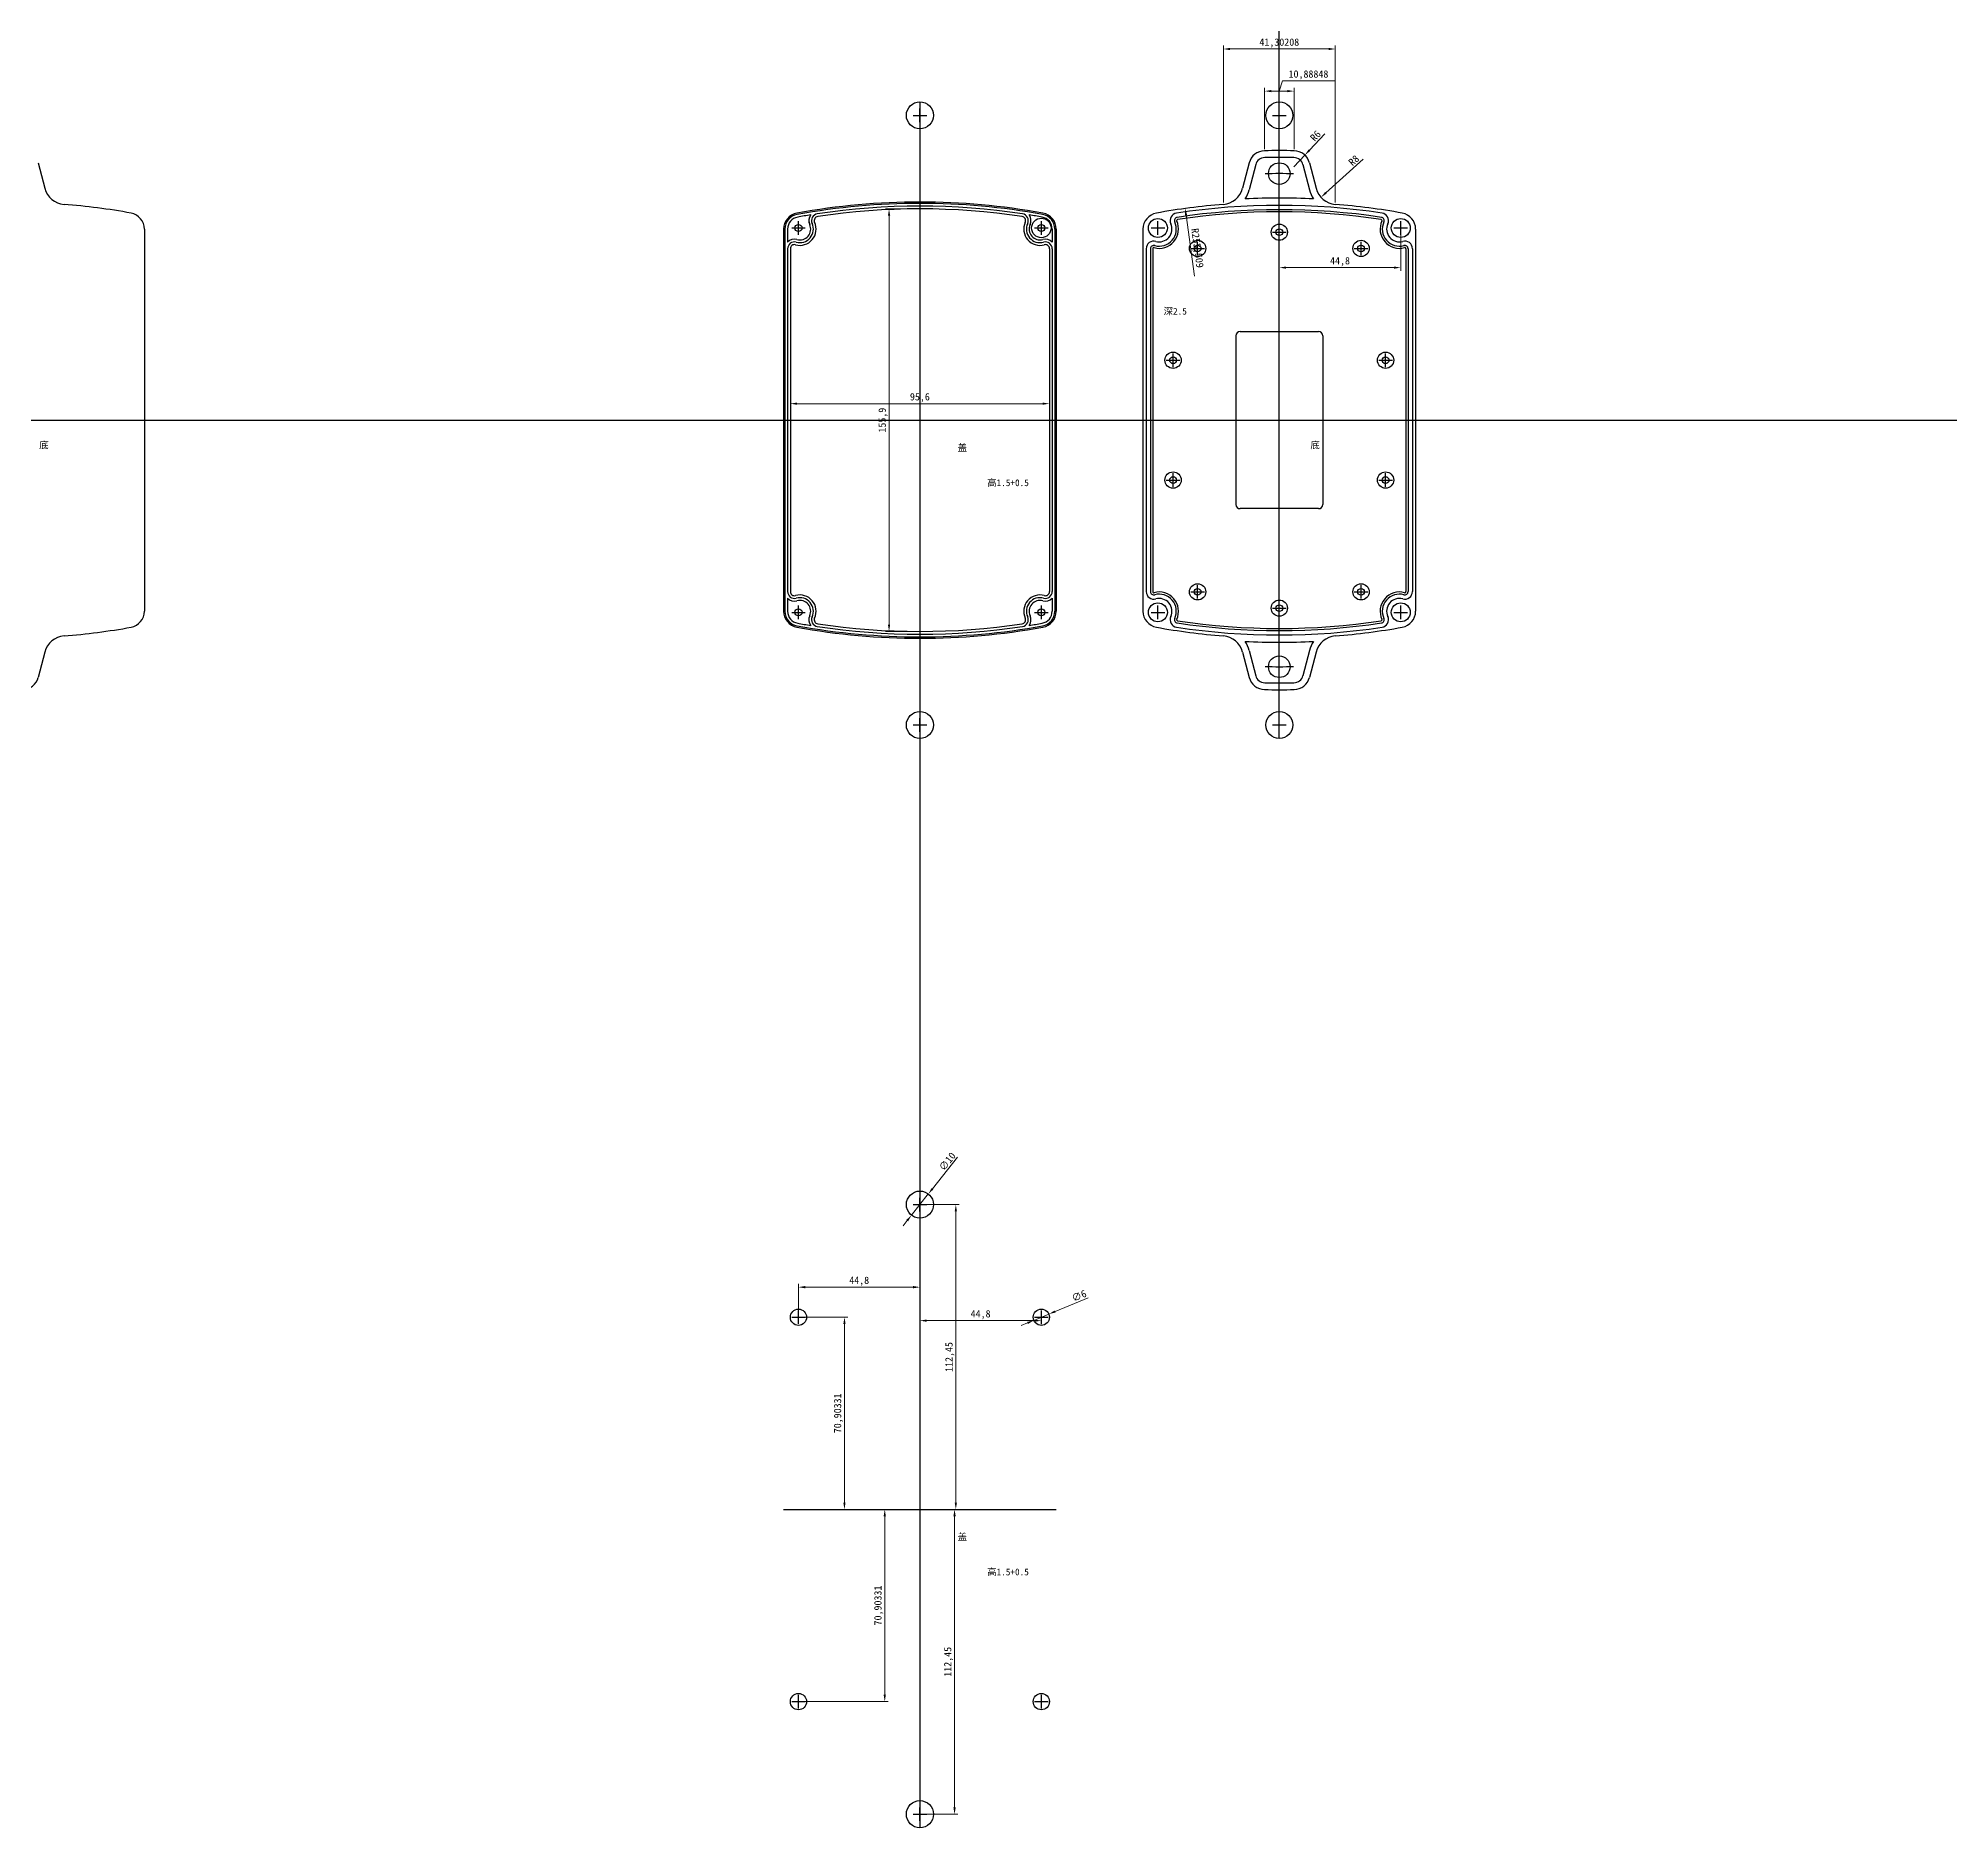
# Model space of a CAD drawing. Header units: millimetres. Extents: x -34 to 2950, y -1940 to 491.
# Drawn here: x 753 to 1458, y -613 to 47 of the extents above; entities that cross this region are included whole.
import ezdxf

# ---------------------------------------------------------------- set-up
doc = ezdxf.new("R2010")
doc.units = ezdxf.units.MM
doc.dimstyles.new('ISO-25', dxfattribs={"dimtxt": 2.7, "dimasz": 2.5, "dimexe": 1.25, "dimexo": 0.625, "dimtad": 1, "dimdec": 5, "dimtxsty": 'Standard', "dimcen": 2.5, "dimadec": 3, "dimazin": 0, "dimtfac": 1, "dimtdec": 5, "dimtmove": 1, "dimatfit": 3, "dimfxl": 1, "dimlwd": 5, "dimlwe": 5, "dimarcsym": 0})

# ---------------------------------------------------------------- blocks, each defined once
blk = doc.blocks.new('*D17')
at = {"color": 0, "lineweight": 5}
for p, q in [((1205.42, 6.6), (1205.42, 29.22)), ((1210.86, 27.97), (1211.99, 31.74)), ((1211.99, 31.74), (1231.24, 31.74)), ((1216.31, 6.6), (1216.31, 29.22)), ((1207.92, 27.97), (1213.81, 27.97))]:
    blk.add_line(p, q, dxfattribs=at)
at = {"color": 0}
for points in [[(1207.92, 28.39), (1207.92, 27.56), (1205.42, 27.97)], [(1213.81, 28.39), (1213.81, 27.56), (1216.31, 27.97)]]:
    blk.add_solid(points, dxfattribs=at)
at = {"layer": 'Defpoints', "color": 0}
for p in [(1216.31, 27.97), (1205.42, 5.98), (1216.31, 5.98)]:
    blk.add_point(p, dxfattribs=at)
at = {"color": 0, "insert": (1221.62, 33.94), "char_height": 2.7, "attachment_point": 5}
blk.add_mtext('10,88848', dxfattribs=at)
blk = doc.blocks.new('*D18')
at = {"color": 0, "lineweight": 5}
for p, q in [((1190.21, -13.18), (1190.21, 44.76)), ((1192.71, 43.51), (1229.02, 43.51)), ((1231.52, -13.18), (1231.52, 44.76))]:
    blk.add_line(p, q, dxfattribs=at)
at = {"color": 0}
for points in [[(1192.71, 43.93), (1192.71, 43.09), (1190.21, 43.51)], [(1229.02, 43.93), (1229.02, 43.09), (1231.52, 43.51)]]:
    blk.add_solid(points, dxfattribs=at)
at = {"layer": 'Defpoints', "color": 0}
for p in [(1231.52, 43.51), (1190.21, -13.81), (1231.52, -13.81)]:
    blk.add_point(p, dxfattribs=at)
at = {"color": 0, "insert": (1210.86, 45.71), "char_height": 2.7, "attachment_point": 5}
blk.add_mtext('41,30208', dxfattribs=at)
blk = doc.blocks.new('*D19')
at = {"color": 0, "lineweight": 5}
for p, q in [((1227.61, 12.23), (1221.99, 6.19)), ((1216.19, -0.02), (1220.28, 4.36))]:
    blk.add_line(p, q, dxfattribs=at)
at = {"color": 0}
blk.add_solid([(1221.68, 6.48), (1222.29, 5.91), (1220.28, 4.36)], dxfattribs=at)
at = {"layer": 'Defpoints', "color": 0}
for p in [(1220.28, 4.36), (1216.19, -0.02)]:
    blk.add_point(p, dxfattribs=at)
at = {"color": 0, "insert": (1224.21, 11.47), "char_height": 2.7, "attachment_point": 5, "rotation": 46.99268}
blk.add_mtext('R6', dxfattribs=at)
blk = doc.blocks.new('*D20')
at = {"color": 0, "lineweight": 5}
blk.add_line((1241.79, 2.87), (1228.08, -9.52), dxfattribs=at)
at = {"color": 0}
blk.add_solid([(1227.8, -9.21), (1228.36, -9.83), (1226.23, -11.2)], dxfattribs=at)
at = {"layer": 'Defpoints', "color": 0}
for p in [(1232.16, -5.83), (1226.23, -11.2)]:
    blk.add_point(p, dxfattribs=at)
at = {"color": 0, "insert": (1238.34, 2.41), "char_height": 2.7, "attachment_point": 5, "rotation": 42.11303}
blk.add_mtext('R8', dxfattribs=at)
blk = doc.blocks.new('*D28')
at = {"color": 0, "lineweight": 5}
blk.add_line((1179.54, -40.26), (1176.46, -17.82), dxfattribs=at)
at = {"color": 0}
blk.add_solid([(1176.88, -17.76), (1176.05, -17.88), (1176.12, -15.34)], dxfattribs=at)
at = {"layer": 'Defpoints', "color": 0}
for p in [(1176.12, -15.34), (1210.86, -268.48)]:
    blk.add_point(p, dxfattribs=at)
at = {"color": 0, "insert": (1180.35, -29.98), "char_height": 2.7, "attachment_point": 5, "rotation": 277.8148}
blk.add_mtext('R255,509', dxfattribs=at)
blk = doc.blocks.new('*D29')
at = {"color": 0, "lineweight": 5}
for p, q in [((1034.09, -424.36), (1051.68, -424.36)), ((1050.43, -426.86), (1050.43, -492.77)), ((1077.64, -495.27), (1049.18, -495.27))]:
    blk.add_line(p, q, dxfattribs=at)
at = {"color": 0}
for points in [[(1050.01, -426.86), (1050.84, -426.86), (1050.43, -424.36)], [(1050.01, -492.77), (1050.84, -492.77), (1050.43, -495.27)]]:
    blk.add_solid(points, dxfattribs=at)
at = {"layer": 'Defpoints', "color": 0}
for p in [(1033.46, -424.36), (1050.43, -495.27), (1078.26, -495.27)]:
    blk.add_point(p, dxfattribs=at)
at = {"color": 0, "insert": (1048.23, -459.82), "char_height": 2.7, "attachment_point": 5, "rotation": 90}
blk.add_mtext('70,90331', dxfattribs=at)
blk = doc.blocks.new('*D30')
at = {"color": 0, "lineweight": 5}
for p, q in [((1255.66, -23.15), (1255.66, -38.39)), ((1210.86, -92.8), (1210.86, -35.89)), ((1213.36, -37.14), (1253.16, -37.14))]:
    blk.add_line(p, q, dxfattribs=at)
at = {"color": 0}
for points in [[(1213.36, -36.73), (1213.36, -37.56), (1210.86, -37.14)], [(1253.16, -36.73), (1253.16, -37.56), (1255.66, -37.14)]]:
    blk.add_solid(points, dxfattribs=at)
at = {"layer": 'Defpoints', "color": 0}
for p in [(1255.66, -22.52), (1255.66, -37.14), (1210.86, -93.42)]:
    blk.add_point(p, dxfattribs=at)
at = {"color": 0, "insert": (1233.26, -34.94), "char_height": 2.7, "attachment_point": 5}
blk.add_mtext('44,8', dxfattribs=at)
blk = doc.blocks.new('*D31')
at = {"color": 0, "lineweight": 5}
for p, q in [((1033.46, -423.74), (1033.46, -412.03)), ((1075.76, -413.28), (1035.96, -413.28)), ((1078.26, -494.64), (1078.26, -412.03))]:
    blk.add_line(p, q, dxfattribs=at)
at = {"color": 0}
for points in [[(1035.96, -412.86), (1035.96, -413.7), (1033.46, -413.28)], [(1075.76, -412.86), (1075.76, -413.7), (1078.26, -413.28)]]:
    blk.add_solid(points, dxfattribs=at)
at = {"layer": 'Defpoints', "color": 0}
for p in [(1033.46, -413.28), (1033.46, -424.36), (1078.26, -495.27)]:
    blk.add_point(p, dxfattribs=at)
at = {"color": 0, "insert": (1055.86, -411.08), "char_height": 2.7, "attachment_point": 5}
blk.add_mtext('44,8', dxfattribs=at)
blk = doc.blocks.new('*D32')
at = {"color": 0, "lineweight": 5}
for p, q in [((1078.26, -494.02), (1078.26, -424.38)), ((1080.76, -425.63), (1120.56, -425.63)), ((1123.06, -424.99), (1123.06, -426.88))]:
    blk.add_line(p, q, dxfattribs=at)
at = {"color": 0}
for points in [[(1080.76, -425.21), (1080.76, -426.05), (1078.26, -425.63)], [(1120.56, -425.21), (1120.56, -426.05), (1123.06, -425.63)]]:
    blk.add_solid(points, dxfattribs=at)
at = {"layer": 'Defpoints', "color": 0}
for p in [(1123.06, -424.36), (1123.06, -425.63), (1078.26, -494.64)]:
    blk.add_point(p, dxfattribs=at)
at = {"color": 0, "insert": (1100.66, -423.43), "char_height": 2.7, "attachment_point": 5}
blk.add_mtext('44,8', dxfattribs=at)
blk = doc.blocks.new('*D33')
at = {"color": 0, "lineweight": 5}
for p, q in [((1077.64, -495.27), (1064.05, -495.27)), ((1065.3, -563.67), (1065.3, -497.77)), ((1034.09, -566.17), (1066.55, -566.17))]:
    blk.add_line(p, q, dxfattribs=at)
at = {"color": 0}
for points in [[(1064.88, -497.77), (1065.71, -497.77), (1065.3, -495.27)], [(1064.88, -563.67), (1065.71, -563.67), (1065.3, -566.17)]]:
    blk.add_solid(points, dxfattribs=at)
at = {"layer": 'Defpoints', "color": 0}
for p in [(1065.3, -495.27), (1078.26, -495.27), (1033.46, -566.17)]:
    blk.add_point(p, dxfattribs=at)
at = {"color": 0, "insert": (1063.1, -530.72), "char_height": 2.7, "attachment_point": 5, "rotation": 90}
blk.add_mtext('70,90331', dxfattribs=at)
blk = doc.blocks.new('*D34')
at = {"color": 0, "lineweight": 5}
for p, q in [((1078.89, -495.27), (1092.3, -495.27)), ((1091.05, -605.22), (1091.05, -497.77)), ((1078.89, -607.72), (1092.3, -607.72))]:
    blk.add_line(p, q, dxfattribs=at)
at = {"color": 0}
for points in [[(1090.63, -497.77), (1091.47, -497.77), (1091.05, -495.27)], [(1090.63, -605.22), (1091.47, -605.22), (1091.05, -607.72)]]:
    blk.add_solid(points, dxfattribs=at)
at = {"layer": 'Defpoints', "color": 0}
for p in [(1078.26, -495.27), (1091.05, -495.27), (1078.26, -607.72)]:
    blk.add_point(p, dxfattribs=at)
at = {"color": 0, "insert": (1088.85, -551.49), "char_height": 2.7, "attachment_point": 5, "rotation": 90}
blk.add_mtext('112,45', dxfattribs=at)
blk = doc.blocks.new('*D35')
at = {"color": 0, "lineweight": 5}
for p, q in [((1078.89, -382.82), (1092.77, -382.82)), ((1091.52, -492.77), (1091.52, -385.32)), ((1078.89, -495.27), (1092.77, -495.27))]:
    blk.add_line(p, q, dxfattribs=at)
at = {"color": 0}
for points in [[(1091.1, -385.32), (1091.93, -385.32), (1091.52, -382.82)], [(1091.1, -492.77), (1091.93, -492.77), (1091.52, -495.27)]]:
    blk.add_solid(points, dxfattribs=at)
at = {"layer": 'Defpoints', "color": 0}
for p in [(1078.26, -382.82), (1091.52, -382.82), (1078.26, -495.27)]:
    blk.add_point(p, dxfattribs=at)
at = {"color": 0, "insert": (1089.32, -439.04), "char_height": 2.7, "attachment_point": 5, "rotation": 90}
blk.add_mtext('112,45', dxfattribs=at)
blk = doc.blocks.new('*D36')
at = {"color": 0, "lineweight": 5}
for p, q in [((1092.13, -365.35), (1082.93, -376.94)), ((1075.16, -386.73), (1081.37, -378.9)), ((1073.6, -388.69), (1072.05, -390.65))]:
    blk.add_line(p, q, dxfattribs=at)
at = {"color": 0}
for points in [[(1082.6, -376.68), (1083.25, -377.2), (1081.37, -378.9)], [(1073.27, -388.43), (1073.93, -388.95), (1075.16, -386.73)]]:
    blk.add_solid(points, dxfattribs=at)
at = {"layer": 'Defpoints', "color": 0}
for p in [(1081.37, -378.9), (1075.16, -386.73)]:
    blk.add_point(p, dxfattribs=at)
at = {"color": 0, "insert": (1088.38, -366.91), "char_height": 2.7, "attachment_point": 5, "rotation": 51.54973}
blk.add_mtext('∅10', dxfattribs=at)
blk = doc.blocks.new('*D37')
at = {"color": 0, "lineweight": 5}
for p, q in [((1140.38, -417.16), (1128.14, -422.25)), ((1117.99, -426.48), (1115.68, -427.44)), ((1120.3, -425.52), (1125.83, -423.21))]:
    blk.add_line(p, q, dxfattribs=at)
at = {"color": 0}
for points in [[(1127.98, -421.87), (1128.3, -422.63), (1125.83, -423.21)], [(1117.83, -426.09), (1118.15, -426.86), (1120.3, -425.52)]]:
    blk.add_solid(points, dxfattribs=at)
at = {"layer": 'Defpoints', "color": 0}
for p in [(1120.3, -425.52), (1125.83, -423.21)]:
    blk.add_point(p, dxfattribs=at)
at = {"color": 0, "insert": (1136.96, -416.44), "char_height": 2.7, "attachment_point": 5, "rotation": 22.60545}
blk.add_mtext('∅6', dxfattribs=at)
blk = doc.blocks.new('*D55')
at = {"color": 0, "lineweight": 5}
for p, q in [((1030.46, -92.8), (1030.46, -86.09)), ((1032.96, -87.34), (1123.56, -87.34)), ((1126.06, -92.8), (1126.06, -86.09))]:
    blk.add_line(p, q, dxfattribs=at)
at = {"color": 0}
for points in [[(1032.96, -86.92), (1032.96, -87.75), (1030.46, -87.34)], [(1123.56, -86.92), (1123.56, -87.75), (1126.06, -87.34)]]:
    blk.add_solid(points, dxfattribs=at)
at = {"layer": 'Defpoints', "color": 0}
for p in [(1126.06, -87.34), (1030.46, -93.42), (1126.06, -93.42)]:
    blk.add_point(p, dxfattribs=at)
at = {"color": 0, "insert": (1078.26, -85.14), "char_height": 2.7, "attachment_point": 5}
blk.add_mtext('95,6', dxfattribs=at)
blk = doc.blocks.new('*D56')
at = {"color": 0, "lineweight": 5}
for p, q in [((1077.64, -15.47), (1065.63, -15.47)), ((1066.88, -17.97), (1066.88, -168.87)), ((1077.64, -171.37), (1065.63, -171.37))]:
    blk.add_line(p, q, dxfattribs=at)
at = {"color": 0}
for points in [[(1066.47, -17.97), (1067.3, -17.97), (1066.88, -15.47)], [(1066.47, -168.87), (1067.3, -168.87), (1066.88, -171.37)]]:
    blk.add_solid(points, dxfattribs=at)
at = {"layer": 'Defpoints', "color": 0}
for p in [(1078.26, -15.47), (1066.88, -171.37), (1078.26, -171.37)]:
    blk.add_point(p, dxfattribs=at)
at = {"color": 0, "insert": (1064.68, -93.42), "char_height": 2.7, "attachment_point": 5, "rotation": 90}
blk.add_mtext('155,9', dxfattribs=at)

msp = doc.modelspace()

# ---------------------------------------------------------------- linework, layer by layer
for p, q in [((1078.264615, 24.029708), (1078.264615, -612.71725)), ((1078.264615, 16.529708), (1078.264615, 21.529708)), ((1210.864621, 16.529708), (1210.864621, 21.529708)), ((1075.764615, 19.029708), (1080.764615, 19.029708)), ((1208.364621, 19.029708), (1213.364621, 19.029708)), ((752.978057, 1.484664), (755.399691, -7.842731)), ((1199.731914, 1.484664), (1197.31028, -7.842731)), ((1202.151691, 0.856428), (1199.730057, -8.470967)), ((1219.577551, 0.856428), (1221.999185, -8.470967)), ((1221.997327, 1.484664), (1224.418961, -7.842731)), ((1033.464615, -25.016978), (1033.464615, -20.016978)), ((1123.064615, -25.016978), (1123.064615, -20.016978)), ((1166.064621, -25.020292), (1166.064621, -20.020292)), ((1255.664621, -25.020292), (1255.664621, -20.020292)), ((792.14535, -22.934487), (792.14535, -163.906097)), ((1027.964615, -22.934487), (1027.964615, -163.906097)), ((1028.464615, -22.934487), (1028.464615, -163.906097)), ((1029.464615, -22.934487), (1029.464615, -27.713414)), ((1030.964615, -22.516978), (1035.964615, -22.516978)), ((1120.564615, -22.516978), (1125.564615, -22.516978)), ((1127.064615, -22.934487), (1127.064615, -27.713414)), ((1128.064615, -22.934487), (1128.064615, -163.906097)), ((1128.564615, -22.934487), (1128.564615, -163.906097)), ((1160.564621, -22.934487), (1160.564621, -163.906097)), ((1163.564621, -22.520292), (1168.564621, -22.520292)), ((1180.714621, -32.574839), (1180.714621, -27.574839)), ((1208.364621, -24.070292), (1213.364621, -24.070292)), ((1210.864621, -26.570292), (1210.864621, -21.570292)), ((1241.014621, -32.574839), (1241.014621, -27.574839)), ((1253.164621, -22.520292), (1258.164621, -22.520292)), ((1261.164621, -22.934487), (1261.164621, -163.906097)), ((1029.464615, -30.162904), (1029.464615, -156.67768)), ((1030.464615, -30.162904), (1030.464615, -156.67768)), ((1126.064615, -30.162904), (1126.064615, -156.67768)), ((1127.064615, -30.162904), (1127.064615, -156.67768)), ((1161.764621, -30.162904), (1161.764621, -156.67768)), ((1163.364621, -30.162904), (1163.364621, -156.67768)), ((1164.164621, -30.162904), (1164.164621, -156.67768)), ((1178.214621, -30.074839), (1183.214621, -30.074839)), ((1238.514621, -30.074839), (1243.514621, -30.074839)), ((1257.564621, -30.162904), (1257.564621, -156.67768)), ((1258.364621, -30.162904), (1258.364621, -156.67768)), ((1259.964621, -30.162904), (1259.964621, -156.67768)), ((1194.864621, -62.270292), (1194.864621, -124.570292)), ((1196.364621, -60.770292), (1225.364621, -60.770292)), ((1226.864621, -62.270292), (1226.864621, -124.570292)), ((1171.664621, -73.820292), (1171.664621, -68.820292)), ((1250.064621, -73.820292), (1250.064621, -68.820292)), ((1169.164621, -71.320292), (1174.164621, -71.320292)), ((1247.564621, -71.320292), (1252.564621, -71.320292)), ((-7.266819, -93.420292), (2040.674643, -93.420292)), ((-7.266819, -93.420292), (2040.674643, -93.420292)), ((1169.164621, -115.520292), (1174.164621, -115.520292)), ((1171.664621, -118.020292), (1171.664621, -113.020292)), ((1247.564621, -115.520292), (1252.564621, -115.520292)), ((1250.064621, -118.020292), (1250.064621, -113.020292)), ((1225.364621, -126.070292), (1196.364621, -126.070292)), ((1180.714621, -159.265745), (1180.714621, -154.265745)), ((1241.014621, -159.265745), (1241.014621, -154.265745)), ((1029.464615, -159.12717), (1029.464615, -163.906097)), ((1033.464615, -166.823606), (1033.464615, -161.823606)), ((1123.064615, -166.823606), (1123.064615, -161.823606)), ((1127.064615, -159.12717), (1127.064615, -163.906097)), ((1166.064621, -166.820292), (1166.064621, -161.820292)), ((1178.214621, -156.765745), (1183.214621, -156.765745)), ((1210.864621, -165.270292), (1210.864621, -160.270292)), ((1238.514621, -156.765745), (1243.514621, -156.765745)), ((1255.664621, -166.820292), (1255.664621, -161.820292)), ((1030.964615, -164.323606), (1035.964615, -164.323606)), ((1120.564615, -164.323606), (1125.564615, -164.323606)), ((1163.564621, -164.320292), (1168.564621, -164.320292)), ((1208.364621, -162.770292), (1213.364621, -162.770292)), ((1253.164621, -164.320292), (1258.164621, -164.320292)), ((1200.864621, -173.674529), (1200.864621, -173.674529)), ((755.399691, -178.997853), (752.978057, -188.325248)), ((1197.31028, -178.997853), (1199.731914, -188.325248)), ((1199.730057, -178.369617), (1202.151691, -187.697012)), ((1221.999185, -178.369617), (1219.577551, -187.697012)), ((1224.418961, -178.997853), (1221.997327, -188.325248)), ((1078.264615, -208.370292), (1078.264615, -203.370292)), ((1210.864621, -208.370292), (1210.864621, -203.370292)), ((1075.764615, -205.870292), (1080.764615, -205.870292)), ((1208.364621, -205.870292), (1213.364621, -205.870292)), ((1078.264615, -385.31725), (1078.264615, -380.31725)), ((1075.764615, -382.81725), (1080.764615, -382.81725)), ((1033.464615, -426.863936), (1033.464615, -421.863936)), ((1123.064615, -426.863936), (1123.064615, -421.863936)), ((1030.964615, -424.363936), (1035.964615, -424.363936)), ((1120.564615, -424.363936), (1125.564615, -424.363936)), ((1027.964615, -495.26725), (1128.564615, -495.26725)), ((1033.464615, -568.670564), (1033.464615, -563.670564)), ((1123.064615, -568.670564), (1123.064615, -563.670564)), ((1030.964615, -566.170564), (1035.964615, -566.170564)), ((1120.564615, -566.170564), (1125.564615, -566.170564)), ((1078.264615, -610.21725), (1078.264615, -605.21725)), ((1075.764615, -607.71725), (1080.764615, -607.71725))]:
    msp.add_line(p, q)
msp.add_ray((1210.864621, -210.870292), (0, 1))
for centre, radius in [((1078.264615, 19.029708), 5), ((1210.864621, 19.029708), 5), ((1210.864621, -2.470292), 4), ((1123.064615, -22.516978), 3.6), ((1166.064621, -22.520292), 3.5), ((1210.864621, -24.070292), 3), ((1255.664621, -22.520292), 3.5), ((1033.464615, -22.516978), 1.3), ((1123.064615, -22.516978), 1.3), ((1180.714621, -30.074839), 3), ((1210.864621, -24.070292), 1.25), ((1241.014621, -30.074839), 3), ((1180.714621, -30.074839), 1.25), ((1241.014621, -30.074839), 1.25), ((1171.664621, -71.320292), 3), ((1171.664621, -71.320292), 1.25), ((1250.064621, -71.320292), 3), ((1250.064621, -71.320292), 1.25), ((1171.664621, -115.520292), 3), ((1250.064621, -115.520292), 3), ((1171.664621, -115.520292), 1.25), ((1250.064621, -115.520292), 1.25), ((1180.714621, -156.765745), 3), ((1241.014621, -156.765745), 3), ((1166.064621, -164.320292), 3.5), ((1180.714621, -156.765745), 1.25), ((1210.864621, -162.770292), 3), ((1210.864621, -162.770292), 1.25), ((1241.014621, -156.765745), 1.25), ((1255.664621, -164.320292), 3.5), ((1033.464615, -164.323606), 1.3), ((1123.064615, -164.323606), 1.3), ((1210.864621, -184.370292), 4), ((1078.264615, -205.870292), 5), ((1210.864621, -205.870292), 5), ((1078.264615, -382.81725), 5), ((1033.464615, -424.363936), 3), ((1123.064615, -424.363936), 3), ((1033.464615, -566.170564), 3), ((1123.064615, -566.170564), 3), ((1078.264615, -607.71725), 5)]:
    msp.add_circle(centre, radius)
for centre, radius, start, end in [((1205.539378, -0.023104), 6, 91.136401181, 165.445858818), ((1205.539378, -0.023104), 3.5, 91.136401181, 165.445858818), ((1210.864621, -268.479292), 274.509, 88.863598819, 91.136401181), ((1210.864621, -268.479292), 272.009, 88.863598819, 91.136401181), ((1216.189863, -0.023104), 3.5, 14.554141182, 88.863598819), ((1216.189863, -0.023104), 6, 14.554141182, 88.863598819), ((1210.864621, -268.479292), 266.009, 88.863598819, 91.136401181), ((763.142976, -5.832373), 8, 194.554141182, 265.364118459), ((741.84535, -268.479292), 255.509, 79.772988719, 85.364118459), ((1078.264615, -268.479292), 255.509, 79.772988719, 100.227011281), ((1078.264615, -268.479292), 255.009, 79.772988719, 100.227011281), ((1210.864621, -268.479292), 255.509, 94.635881541, 100.227011281), ((1189.566995, -5.832373), 8, 274.635881541, 345.445858818), ((1189.566995, -5.832373), 10.5, 325.487123473, 345.445858818), ((1210.864621, -268.479292), 257.009, 87.179731809, 92.820268191), ((1232.162246, -5.832373), 10.5, 194.554141182, 214.512876527), ((1232.162246, -5.832373), 8, 194.554141182, 265.364118459), ((1210.864621, -268.479292), 255.509, 79.772988719, 85.364118459), ((786.14535, -22.934487), 6, 0, 79.772988719), ((1033.964615, -22.934487), 6, 100.227011281, 180), ((1033.964615, -22.934487), 5.5, 100.227011281, 180), ((1033.964615, -22.934487), 4.5, 100.227011281, 180), ((1033.964615, -22.934487), 6, 254.533990047, 24.864703504), ((1033.964615, -22.934487), 5, 254.533990047, 24.864703504), ((1078.264615, -268.479292), 254.009, 99.128938721, 100.227011281), ((1040.769389, -19.78091), 3.5, 143.267302387, 204.864703504), ((1040.769389, -19.78091), 3.5, 154.050289626, 204.864703504), ((1040.769389, -19.78091), 2.5, 98.573675843, 204.864703504), ((1040.769389, -19.78091), 1.5, 98.573675843, 204.864703504), ((1078.264615, -268.479292), 254.009, 81.426324157, 98.573675843), ((1078.264615, -268.479292), 253.009, 81.426324157, 98.573675843), ((1115.759841, -19.78091), 1.5, 335.135296496, 81.426324157), ((1115.759841, -19.78091), 2.5, 335.135296496, 81.426324157), ((1122.564615, -22.934487), 6, 155.135296496, 285.466009953), ((1122.564615, -22.934487), 5, 155.135296496, 285.466009953), ((1115.759841, -19.78091), 3.5, 335.135296496, 36.732697613), ((1078.264615, -268.479292), 254.009, 79.772988719, 80.871061279), ((1122.564615, -22.934487), 4.5, 0, 79.772988719), ((1122.564615, -22.934487), 4.5, 0, 79.772988719), ((1122.564615, -22.934487), 5.5, 0, 79.772988719), ((1122.564615, -22.934487), 6, 0, 79.772988719), ((1166.564621, -22.934487), 6, 100.227011281, 180), ((1166.564621, -22.934487), 7.1, 254.533990047, 24.864703504), ((1166.564621, -22.934487), 6.3, 254.533990047, 24.864703504), ((1166.564621, -22.934487), 4.7, 254.533990047, 24.864703504), ((1173.369395, -19.78091), 2.8, 98.573675843, 204.864703504), ((1173.369395, -19.78091), 1.2, 98.573675843, 204.864703504), ((1210.864621, -268.479292), 254.309, 81.426324157, 98.573675843), ((1173.369395, -19.78091), 0.4, 98.573675843, 204.864703504), ((1210.864621, -268.479292), 252.709, 81.426324157, 98.573675843), ((1210.864621, -268.479292), 251.909, 81.426324157, 98.573675843), ((1255.164621, -22.934487), 7.1, 155.135296496, 285.466009953), ((1248.359846, -19.78091), 0.4, 335.135296496, 81.426324157), ((1248.359846, -19.78091), 1.2, 335.135296496, 81.426324157), ((1248.359846, -19.78091), 2.8, 335.135296496, 81.426324157), ((1255.164621, -22.934487), 6.3, 155.135296496, 285.466009953), ((1255.164621, -22.934487), 4.7, 155.135296496, 285.466009953), ((1255.164621, -22.934487), 6, 0, 79.772988719), ((1031.964615, -30.162904), 3.5, 74.533990047, 135.584691403), ((1031.964615, -30.162904), 2.5, 74.533990047, 180), ((1033.964615, -22.934487), 4, 254.533990047, 24.864703504), ((1122.564615, -22.934487), 4, 155.135296496, 285.466009953), ((1124.564615, -30.162904), 3.5, 44.415308597, 105.466009953), ((1124.564615, -30.162904), 2.5, 0, 105.466009953), ((1164.564621, -30.162904), 2.8, 74.533990047, 180), ((1257.164621, -30.162904), 2.8, 0, 105.466009953), ((1031.964615, -30.162904), 1.5, 74.533990047, 180), ((1124.564615, -30.162904), 1.5, 0, 105.466009953), ((1164.564621, -30.162904), 1.2, 74.533990047, 180), ((1164.564621, -30.162904), 0.4, 74.533990047, 180), ((1257.164621, -30.162904), 1.2, 0, 105.466009953), ((1257.164621, -30.162904), 0.4, 0, 105.466009953), ((1196.364621, -62.270292), 1.5, 90, 180), ((1225.364621, -62.270292), 1.5, 0, 90), ((1196.364621, -124.570292), 1.5, 180, 270), ((1225.364621, -124.570292), 1.5, 270, 360), ((1031.964615, -156.67768), 2.5, 180, 285.466009953), ((1031.964615, -156.67768), 3.5, 224.415308597, 285.466009953), ((1031.964615, -156.67768), 1.5, 180, 285.466009953), ((1033.964615, -163.906097), 6, 335.135296496, 105.466009953), ((1033.964615, -163.906097), 5, 335.135296496, 105.466009953), ((1033.964615, -163.906097), 4, 335.135296496, 105.466009953), ((1122.564615, -163.906097), 6, 74.533990047, 204.864703504), ((1122.564615, -163.906097), 5, 74.533990047, 204.864703504), ((1122.564615, -163.906097), 4, 74.533990047, 204.864703504), ((1124.564615, -156.67768), 3.5, 254.533990047, 315.584691403), ((1124.564615, -156.67768), 2.5, 254.533990047, 0), ((1124.564615, -156.67768), 1.5, 254.533990047, 0), ((1164.564621, -156.67768), 2.8, 180, 285.466009953), ((1164.564621, -156.67768), 1.2, 180, 285.466009953), ((1164.564621, -156.67768), 0.4, 180, 285.466009953), ((1166.564621, -163.906097), 7.1, 335.135296496, 105.466009953), ((1166.564621, -163.906097), 6.3, 335.135296496, 105.466009953), ((1166.564621, -163.906097), 4.7, 335.135296496, 105.466009953), ((1255.164621, -163.906097), 7.1, 74.533990047, 204.864703504), ((1255.164621, -163.906097), 6.3, 74.533990047, 204.864703504), ((1255.164621, -163.906097), 4.7, 74.533990047, 204.864703504), ((1257.164621, -156.67768), 2.8, 254.533990047, 0), ((1257.164621, -156.67768), 1.2, 254.533990047, 0), ((1257.164621, -156.67768), 0.4, 254.533990047, 0), ((786.14535, -163.906097), 6, 280.227011281, 0), ((1033.964615, -163.906097), 6, 180, 259.772988719), ((1033.964615, -163.906097), 5.5, 180, 259.772988719), ((1033.964615, -163.906097), 4.5, 180, 259.772988719), ((1078.264615, 81.638708), 254.009, 259.772988719, 260.871061279), ((1040.769389, -167.059674), 3.5, 155.135296496, 216.732697613), ((1040.769389, -167.059674), 2.5, 155.135296496, 261.426324157), ((1040.769389, -167.059674), 1.5, 155.135296496, 261.426324157), ((1078.264615, 81.638708), 253.009, 261.426324157, 278.573675843), ((1115.759841, -167.059674), 1.5, 278.573675843, 24.864703504), ((1115.759841, -167.059674), 2.5, 278.573675843, 24.864703504), ((1115.759841, -167.059674), 3.5, 323.267302387, 24.864703504), ((1078.264615, 81.638708), 254.009, 279.128938721, 280.227011281), ((1122.564615, -163.906097), 4.5, 280.227011281, 0), ((1122.564615, -163.906097), 5.5, 280.227011281, 0), ((1122.564615, -163.906097), 6, 280.227011281, 0), ((1166.564621, -163.906097), 6, 180, 259.772988719), ((1173.369395, -167.059674), 2.8, 155.135296496, 261.426324157), ((1173.369395, -167.059674), 1.2, 155.135296496, 261.426324157), ((1173.369395, -167.059674), 0.4, 155.135296496, 261.426324157), ((1210.864621, 81.638708), 252.709, 261.426324157, 278.573675843), ((1210.864621, 81.638708), 251.909, 261.426324157, 278.573675843), ((1248.359846, -167.059674), 0.4, 278.573675843, 24.864703504), ((1248.359846, -167.059674), 1.2, 278.573675843, 24.864703504), ((1248.359846, -167.059674), 2.8, 278.573675843, 24.864703504), ((1255.164621, -163.906097), 6, 280.227011281, 0), ((763.142976, -181.008211), 8, 94.635881541, 165.445858818), ((741.84535, 81.638708), 255.509, 274.635881541, 280.227011281), ((1078.264615, 81.638708), 255.509, 259.772988719, 280.227011281), ((1078.264615, 81.638708), 255.009, 259.772988719, 280.227011281), ((1078.264615, 81.638708), 254.009, 261.426324157, 278.573675843), ((1210.864621, 81.638708), 255.509, 259.772988719, 265.364118459), ((1210.864621, 81.638708), 254.309, 261.426324157, 278.573675843), ((1189.566995, -181.008211), 8, 14.554141182, 85.364118459), ((1189.566995, -181.008211), 10.5, 14.554141182, 34.512876527), ((1210.864621, 81.638708), 257.009, 267.179731809, 272.820268191), ((1232.162246, -181.008211), 10.5, 145.487123473, 165.445858818), ((1232.162246, -181.008211), 8, 94.635881541, 165.445858818), ((1210.864621, 81.638708), 255.509, 274.635881541, 280.227011281), ((747.170593, -186.81748), 6, 271.136401181, 345.445858818), ((1205.539378, -186.81748), 6, 194.554141182, 268.863598819), ((1205.539378, -186.81748), 3.5, 194.554141182, 268.863598819), ((1210.864621, 81.638708), 272.009, 268.863598819, 271.136401181), ((1210.864621, 81.638708), 266.009, 268.863598819, 271.136401181), ((1216.189863, -186.81748), 3.5, 271.136401181, 345.445858818), ((1216.189863, -186.81748), 6, 271.136401181, 345.445858818), ((1210.864621, 81.638708), 274.509, 268.863598819, 271.136401181)]:
    msp.add_arc(centre, radius, start, end)

# ---------------------------------------------------------------- texts
at = {"char_height": 2.5, "attachment_point": 1}
for s, insert, width in [('{\\fSimSun|b0|i0|c134|p54;深2.5}', (1168.159668, -51.977267), 20.61888973), ('{\\fSimSun|b0|i0|c134|p54;底}', (753.313534, -101.377318), 22.31453227), ('{\\fSimSun|b0|i0|c134|p54;盖}', (1092.13133, -102.303054), 27.57769338), ('{\\fSimSun|b0|i0|c134|p54;底}', (1222.332805, -101.377318), 22.31453227), ('{\\fSimSun|b0|i0|c134|p54;高1.5+0.5}', (1103.053142, -115.250968), 19.48667478), ('{\\fSimSun|b0|i0|c134|p54;盖}', (1092.13133, -504.150012), 27.57769338), ('{\\fSimSun|b0|i0|c134|p54;高1.5+0.5}', (1103.053142, -517.097926), 19.48667478)]:
    msp.add_mtext(s, dxfattribs=dict(at, insert=insert, width=width))

# ---------------------------------------------------------------- dimensions: what is measured, and where the dimension line sits
for base, p1, p2, picture, middle in [((1231.515661, 43.509539), (1190.21358, -13.8062), (1231.515661, -13.8062), '*D18', (1210.864621, 45.709539)), ((1216.308859, 27.974556), (1205.420382, 5.975716), (1216.308859, 5.975716), '*D17', (1212.618371, 33.937056)), ((1255.664621, -37.143741), (1210.864621, -93.420292), (1255.664621, -22.520292), '*D30', (1233.264621, -34.943741)), ((1126.064615, -87.338039), (1030.464615, -93.420292), (1126.064615, -93.420292), '*D55', (1078.264615, -85.138039)), ((1033.464615, -413.27835), (1078.264615, -495.26725), (1033.464615, -424.363936), '*D31', (1055.864615, -411.07835)), ((1123.064615, -425.629507), (1078.264615, -494.64225), (1123.064615, -424.363936), '*D32', (1100.664615, -423.429507))]:
    dim = msp.add_linear_dim(base=base, p1=p1, p2=p2, dimstyle='ISO-25')
    dim.commit()
    dim.dimension.update_dxf_attribs({"geometry": picture, "text_midpoint": middle})
dim = msp.add_radius_dim(center=(1216.189863, -0.023104), mpoint=(1220.282414, 4.364495), dimstyle='ISO-25')
dim.commit()
dim.dimension.update_dxf_attribs({"geometry": '*D19', "text_midpoint": (1224.209635, 11.470351)})
for center, mpoint, picture, middle in [((1232.162246, -5.832373), (1226.227659, -11.197135), '*D20', (1239.659451, 0.944969)), ((1210.864621, -268.479292), (1176.122679, -15.343268), '*D28', (1178.172449, -30.278263))]:
    dim = msp.add_radius_dim(center=center, mpoint=mpoint, dimstyle='ISO-25')
    dim.commit()
    dim.dimension.update_dxf_attribs({"geometry": picture, "text_midpoint": middle, "dimtype": 164})
for base, p1, p2, picture, middle in [((1066.884921, -171.370292), (1078.264615, -15.470292), (1078.264615, -171.370292), '*D56', (1064.684921, -93.420292)), ((1091.516603, -382.81725), (1078.264615, -495.26725), (1078.264615, -382.81725), '*D35', (1089.316603, -439.04225)), ((1050.425349, -495.26725), (1033.464615, -424.363936), (1078.264615, -495.26725), '*D29', (1048.225349, -459.815593)), ((1065.297957, -495.26725), (1033.464615, -566.170564), (1078.264615, -495.26725), '*D33', (1063.097957, -530.718907)), ((1091.049548, -495.26725), (1078.264615, -607.71725), (1078.264615, -495.26725), '*D34', (1088.849548, -551.49225))]:
    dim = msp.add_linear_dim(base=base, p1=p1, p2=p2, angle=90, dimstyle='ISO-25')
    dim.commit()
    dim.dimension.update_dxf_attribs({"geometry": picture, "text_midpoint": middle})
for p1, p2, picture, middle in [((1075.155439, -386.732991), (1081.37379, -378.901509), '*D36', (1089.92366, -368.133678)), ((1120.295094, -425.517085), (1125.834136, -423.210786), '*D37', (1137.722178, -418.260944))]:
    dim = msp.add_diameter_dim_2p(p1=p1, p2=p2, dimstyle='ISO-25')
    dim.commit()
    dim.dimension.update_dxf_attribs({"geometry": picture, "text_midpoint": middle, "dimtype": 163})

doc.saveas('drawing.dxf')
